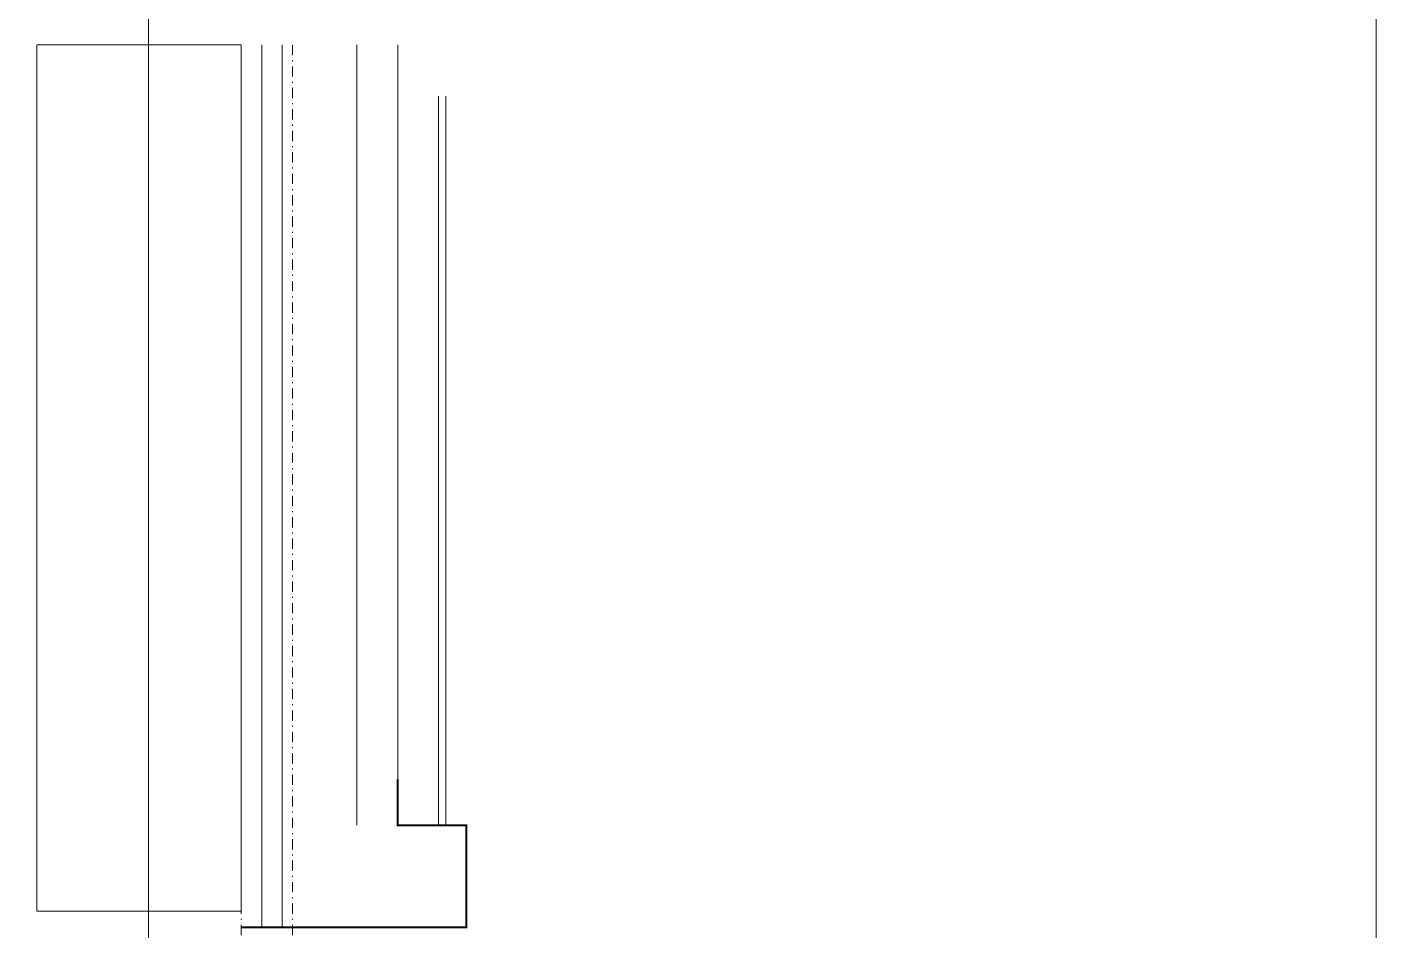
# Model space of a CAD drawing. Extents: x -9058 to 11890, y 0 to 8245.
# Drawn here: x 9834.1 to 9966, y 2309.3 to 2397.6 of the extents above; entities that cross this region are included whole.
import ezdxf
from ezdxf.enums import TextEntityAlignment as Align

# ---------------------------------------------------------------- set-up
doc = ezdxf.new("R2010")
doc.units = 0
doc.header["$MEASUREMENT"] = 0
doc.linetypes.add('DASHDOT', pattern=[1, 0.5, -0.25, 0, -0.25])
doc.layers.get('0').update_dxf_attribs({"color": 9, "lineweight": 9})
for name, color, linetype, lineweight in [('00', 9, 'Continuous', 9), ('06D', 9, 'Continuous', 9), ('10', 9, 'Continuous', 9), ('21_mahal200', 9, 'Continuous', 9), ('21_mahal200 @ 20', 9, 'Continuous', 9), ('24', 9, 'DASHDOT', 9), ('33', 9, 'BATTING', 9)]:
    doc.layers.add(name, color=color, linetype=linetype, lineweight=lineweight)
doc.styles.add('Arial', font='arial.ttf', dxfattribs={"height": 2.5})
doc.styles.add('MuuM_TEXT-STANDART', font='ARIALN.TTF')
doc.linetypes.add('BATTING', pattern='A,0.0001,-0.1,[134,ltypeshp.shx,S=0.1,R=0,X=-0.1,Y=0],-0.2,[134,ltypeshp.shx,S=0.1,R=180,X=0.1,Y=0],-0.1', length=0.4001)

# ---------------------------------------------------------------- blocks, each defined once
blk = doc.blocks.new('0a_roomno2')
blk.add_lwpolyline([(30, -16), (0, -16), (0, 0), (30, 0)], close=True)
blk.add_lwpolyline([(24, -5), (24, -16)])
at = {"style": 'Arial'}
blk.add_attdef('ODANO', (0, 1.505), '', height=3, dxfattribs=at)
blk.add_attdef('MEKANADI', text='', height=3, dxfattribs=at).set_placement((0.525, -4.75), align=Align.BOTTOM_LEFT)
at = {"style": 'MuuM_TEXT-STANDART', "width": 0.6}
for tag, p in [('YER01', (15, -7)), ('TAVAN01', (20.625, -7)), ('DUVAR01', (26.25, -7)), ('YER02', (15, -10.375)), ('TAVAN02', (20.625, -10.375)), ('DUVAR02', (26.25, -10.375)), ('YER03', (15, -13.75)), ('TAVAN03', (20.625, -13.75)), ('DUVAR03', (26.25, -13.75))]:
    blk.add_attdef(tag, text='', height=2.25, dxfattribs=at).set_placement(p, align=Align.MIDDLE_CENTER)
at = {"style": 'MuuM_TEXT-STANDART'}
blk.add_attdef('M2', text='', height=2.25, dxfattribs=at).set_placement((1.3231, -7.8046), align=Align.MIDDLE_LEFT)
at = {"style": 'MuuM_TEXT-STANDART', "width": 0.6}
blk.add_attdef('TEMIZTAVANYUKSEKLIGI', text='', height=2.25, dxfattribs=at).set_placement((2.7, -13.1619), align=Align.MIDDLE_LEFT)
blk = doc.blocks.new('*U1894')
at = {"layer": '21_mahal200 @ 20', "xscale": 20, "yscale": 20, "zscale": 20}
blk.add_blockref('0a_roomno2', (9366, 2562.2), dxfattribs=at)

msp = doc.modelspace()

# ---------------------------------------------------------------- linework, layer by layer
at = {"layer": '00'}
msp.add_lwpolyline([(9855.06, 2395.87), (9855.06, 2311.12), (9835.06, 2311.12), (9835.06, 2395.87)], close=True, dxfattribs=at)
at = {"layer": '06D'}
for points in [[(9855.06, 2316.08), (9855.06, 2395.87)], [(9859.06, 2309.53), (9859.06, 2395.87)], [(9866.36, 2319.53), (9866.36, 2395.87)], [(9870.36, 2319.53), (9870.36, 2395.87)]]:
    msp.add_lwpolyline(points, dxfattribs=at)
at = {"layer": '10'}
for points in [[(9874.36, 2319.53), (9874.36, 2390.87)], [(9875.06, 2319.53), (9875.06, 2390.87)]]:
    msp.add_lwpolyline(points, dxfattribs=at)
at = {"layer": '10', "const_width": 0.2}
msp.add_lwpolyline([(9855.06, 2309.53), (9855.06, 2309.53), (9875.06, 2309.53), (9877.06, 2309.53), (9877.06, 2319.53), (9870.36, 2319.53), (9870.36, 2324.02)], dxfattribs=at)
at = {"layer": '24', "ltscale": 2}
for points in [[(9855.06, 2395.87), (9855.06, 203.37), (9755.06, 203.37), (9755.06, 160.84)], [(9860.06, 2395.87), (9860.06, 203.37), (9960.06, 203.37), (9960.06, 160.84)]]:
    msp.add_lwpolyline(points, dxfattribs=at)
at = {"layer": '33', "ltscale": 0.2, "flags": 128}
msp.add_lwpolyline([(9857.06, 2309.53), (9857.06, 2395.87)], dxfattribs=at)

# ---------------------------------------------------------------- block references
at = {"layer": '21_mahal200', "color": 6, "linetype": 'DASHDOT'}
msp.add_blockref('*U1894', (0, 0), dxfattribs=at)

doc.saveas('drawing.dxf')
